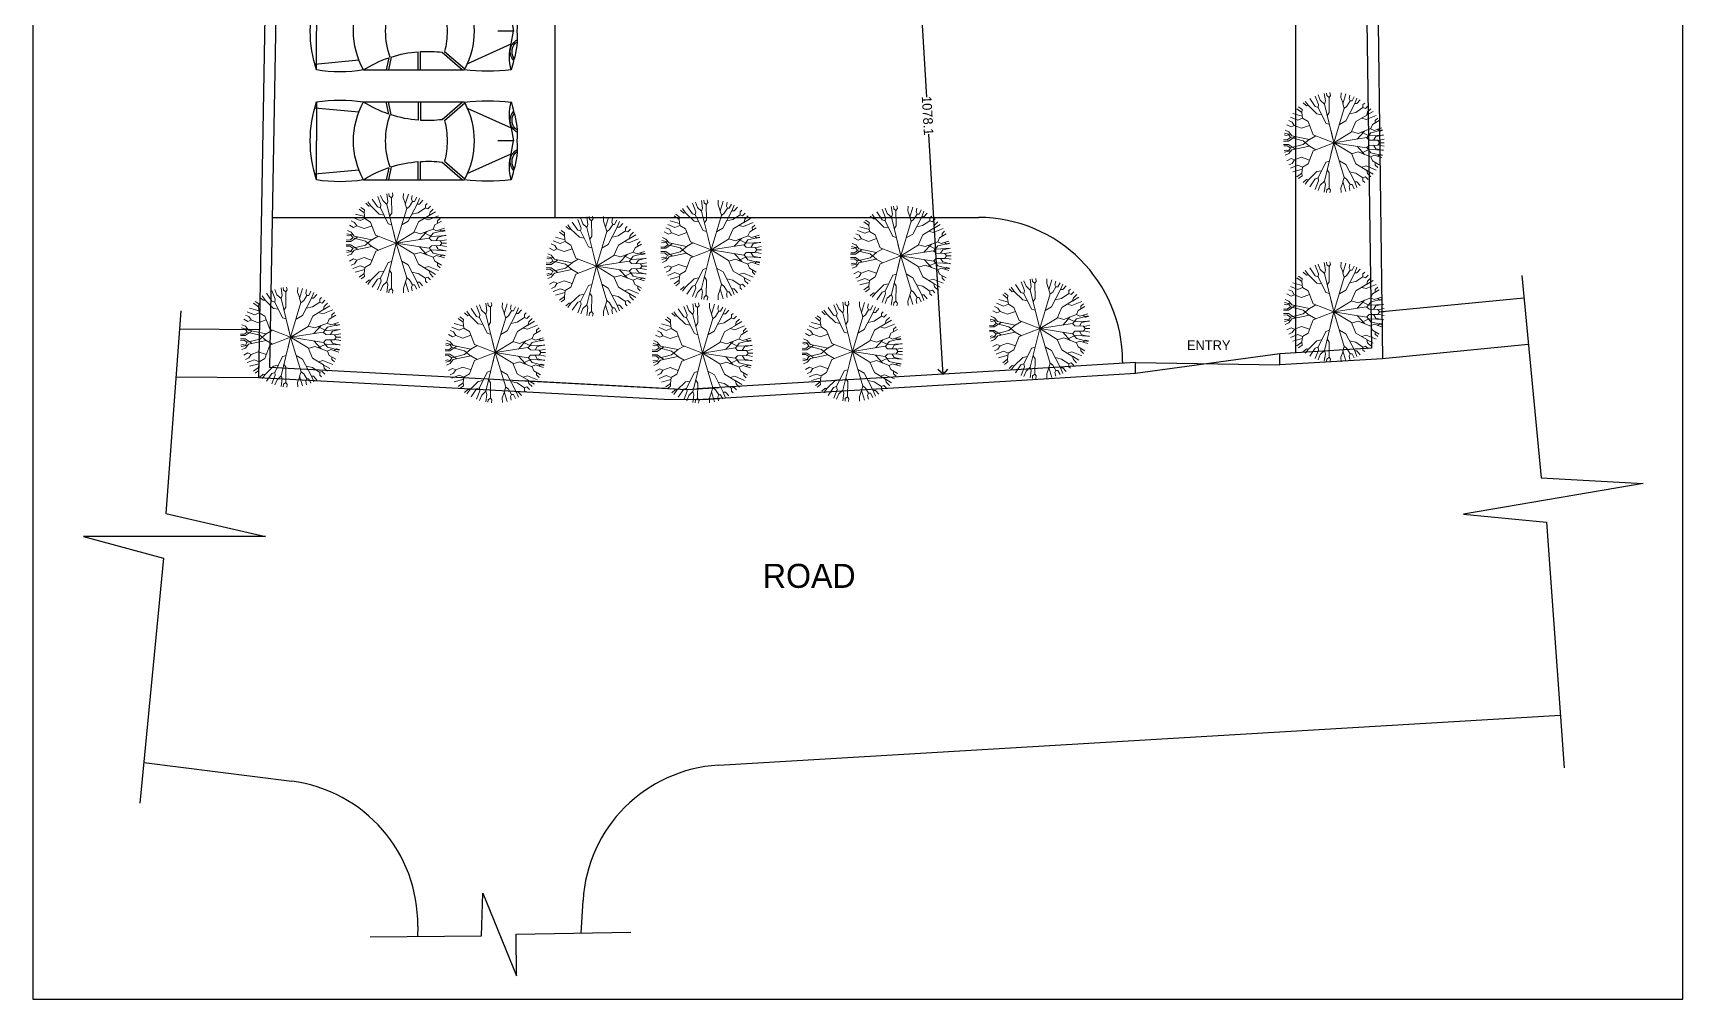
# Model space of a CAD drawing. Header units: inches. Extents: x -706 to 45253, y -3984 to 13819.
# Drawn here: x 19492 to 22926, y 2798 to 4809 of the extents above; entities that cross this region are included whole.
import ezdxf

# ---------------------------------------------------------------- set-up
doc = ezdxf.new("R2010")
doc.units = ezdxf.units.IN
doc.header["$PDMODE"] = 99
doc.header["$PDSIZE"] = 0.2
for name, color, linetype in [('BC-GREYCOLOR @ 1', 8, 'Continuous'), ('BC-Hatch', 8, 'Continuous'), ('BC-LANDSCAPE', 106, 'Continuous'), ('BC-WHITECOLOR', 7, 'Continuous'), ('FUR', 8, 'Continuous')]:
    doc.layers.add(name, color=color, linetype=linetype)
doc.styles.add('BC-1IN100-1', font='FreeSans.ttf', dxfattribs={"height": 20})
doc.styles.add('style2', font='FreeSans.ttf')
doc.dimstyles.new('BC-1IN100-1', dxfattribs={"dimtxt": 20, "dimasz": 20, "dimexe": 0.18, "dimexo": 0.0625, "dimgap": 1, "dimtad": 0, "dimtoh": 1, "dimdec": 1, "dimzin": 12, "dimdsep": 46, "dimtxsty": 'BC-1IN100-1', "dimblk": 'OPEN90', "dimcen": 0.09, "dimse1": 1, "dimse2": 1, "dimclrd": 256, "dimclre": 256, "dimclrt": 7, "dimadec": 0, "dimazin": 0, "dimtfac": 1, "dimtdec": 1, "dimtofl": 0, "dimtmove": 1, "dimatfit": 3, "dimldrblk": 'OPEN90', "dimfxl": 0, "dimtolj": 1, "dimtzin": 0, "dimlwd": -1, "dimarcsym": 0})

# ---------------------------------------------------------------- blocks, each defined once
blk = doc.blocks.new('BC-TREE-1')
at = {"color": 56, "linetype": 'Continuous', "lineweight": 20}
for p, q in [((-0.143, 0.865), (-0.171, 1.032)), ((-0.103, 0.788), (-0.13, 1.038)), ((-0.112, 0.978), (-0.118, 1.04)), ((-0.041, 0.749), (-0.018, 1.046)), ((-0.009, 0.882), (-0.024, 1.046)), ((0.076, 0.914), (0.069, 1.044)), ((0.127, 0.94), (0.14, 1.037)), ((0.127, 0.94), (0.14, 1.037)), ((-0.476, 0.751), (-0.538, 0.897)), ((-0.391, 0.73), (-0.446, 0.946)), ((-0.346, 0.912), (-0.388, 0.972)), ((-0.294, 0.907), (-0.346, 0.912)), ((-0.268, 0.846), (-0.33, 0.993)), ((-0.123, 0.526), (-0.188, 0.799)), ((-0.187, 0.796), (-0.143, 0.865)), ((-0.155, 0.936), (-0.112, 0.978)), ((-0.139, 0.594), (-0.041, 0.749)), ((-0.009, 0.694), (-0.103, 0.788)), ((-0.014, 0.689), (0.043, 0.733)), ((0, 0), (-0.014, 0.689)), ((0.058, 0.827), (-0.009, 0.882)), ((0.043, 0.733), (0.072, 0.912)), ((0.072, 0.912), (0.127, 0.94)), ((0.173, 0.898), (0.127, 0.94)), ((0.153, 0.718), (0.173, 0.898)), ((0.197, 0.661), (0.153, 0.718)), ((0.164, 0.813), (0.242, 0.848)), ((0.169, 0.902), (0.21, 1.025)), ((0.192, 0.666), (0.308, 0.732)), ((0.239, 0.711), (0.295, 1.004)), ((0.291, 0.536), (0.239, 0.711)), ((0.242, 0.848), (0.301, 1.002)), ((0.258, 0.474), (0.393, 0.721)), ((0.308, 0.732), (0.4, 0.967)), ((0.367, 0.796), (0.439, 0.95)), ((0.391, 0.718), (0.367, 0.796)), ((0.368, 0.913), (0.39, 0.971)), ((0.398, 0.861), (0.368, 0.913)), ((0.393, 0.721), (0.483, 0.744)), ((0.483, 0.744), (0.582, 0.87)), ((0.524, 0.796), (0.575, 0.788)), ((0.57, 0.6), (0.681, 0.794)), ((0.575, 0.788), (0.632, 0.834)), ((0.658, 0.598), (0.757, 0.722)), ((-0.181, 0.395), (-0.123, 0.526)), ((-0.01, 0.487), (-0.156, 0.664)), ((0, 0), (0.197, 0.661)), ((0.139, 0.467), (0.327, 0.599)), ((0.279, 0.333), (0.258, 0.474)), ((0.269, 0.33), (0.497, 0.396)), ((0.497, 0.396), (0.663, 0.603)), ((0.585, 0.506), (0.57, 0.6)), ((0.641, 0.24), (0.687, 0.365)), ((0.663, 0.603), (0.73, 0.609)), ((0.687, 0.365), (0.807, 0.502)), ((0.73, 0.609), (0.805, 0.668)), ((0.794, 0.555), (0.856, 0.601)), ((0.805, 0.5), (0.794, 0.555)), ((0.807, 0.502), (0.867, 0.494)), ((0.864, 0.321), (0.87, 0.366)), ((0.864, 0.321), (0.986, 0.351)), ((0.867, 0.494), (0.904, 0.526)), ((0.87, 0.366), (0.957, 0.424)), ((0, 0), (0.269, 0.33)), ((0, 0), (0.745, 0.118)), ((0, 0), (0.77, -0.303)), ((0.389, 0.062), (0.484, 0.184)), ((0.484, 0.184), (0.864, 0.321)), ((0.737, 0.117), (0.793, 0.168)), ((0.745, 0.118), (0.827, 0.078)), ((0.793, 0.168), (0.907, 0.218)), ((0.827, 0.078), (1.04, 0.112)), ((0.833, 0.079), (0.951, 0.019)), ((0.907, 0.218), (0.912, 0.258)), ((0.907, 0.218), (0.949, 0.192)), ((0.912, 0.258), (1.005, 0.292)), ((0.949, 0.192), (1.028, 0.197)), ((0.951, 0.019), (1.046, 0.009)), ((0.608, -0.18), (0.923, -0.227)), ((0.77, -0.303), (0.838, -0.292)), ((0.77, -0.303), (0.838, -0.399)), ((0.838, -0.292), (0.991, -0.335)), ((0.923, -0.227), (0.967, -0.203)), ((0.923, -0.227), (0.952, -0.277)), ((0.952, -0.277), (1.005, -0.29)), ((0.967, -0.203), (1.023, -0.221)), ((0.838, -0.399), (0.941, -0.457))]:
    blk.add_line(p, q, dxfattribs=at)
at = {"color": 68, "linetype": 'Continuous', "lineweight": 20}
for p, q in [((-0.705, 0.706), (-0.732, 0.747)), ((-0.645, 0.698), (-0.705, 0.706)), ((-0.618, 0.745), (-0.666, 0.807)), ((-0.565, 0.534), (-0.645, 0.698)), ((-0.644, 0.696), (-0.618, 0.745)), ((-0.542, 0.781), (-0.599, 0.858)), ((-0.479, 0.757), (-0.542, 0.781)), ((-0.374, 0.514), (-0.479, 0.757)), ((-0.43, 0.643), (-0.391, 0.73)), ((-0.188, 0.799), (-0.268, 0.846)), ((-0.776, 0.294), (-0.973, 0.384)), ((-0.864, 0.437), (-0.938, 0.463)), ((-0.811, 0.491), (-0.891, 0.548)), ((-0.816, 0.451), (-0.864, 0.437)), ((-0.748, 0.539), (-0.857, 0.6)), ((-0.816, 0.451), (-0.811, 0.491)), ((-0.72, 0.372), (-0.816, 0.451)), ((-0.742, 0.584), (-0.81, 0.663)), ((-0.748, 0.539), (-0.742, 0.584)), ((-0.417, 0.305), (-0.748, 0.539)), ((-0.68, 0.308), (-0.72, 0.372)), ((-0.554, 0.402), (-0.565, 0.534)), ((-0.171, 0.389), (-0.374, 0.514)), ((0, 0), (-0.171, 0.389)), ((-0.986, 0.061), (-1.045, 0.058)), ((-0.912, 0.27), (-1.006, 0.286)), ((-0.95, 0.026), (-0.991, -0.015)), ((-0.95, 0.026), (-0.986, 0.061)), ((-0.634, -0.012), (-0.95, 0.026)), ((-0.782, 0.297), (-0.912, 0.27)), ((0, 0), (-0.823, -0.088)), ((-0.687, 0.311), (-0.776, 0.294)), ((0, 0), (-0.687, 0.311)), ((-0.359, 0.163), (-0.417, 0.305)), ((0, 0), (-0.25, -0.027)), ((0, 0), (-0.223, -0.404)), ((0, 0), (0.233, -0.093)), ((0, 0), (0.107, -0.448)), ((-0.991, -0.015), (-1.046, -0.013)), ((-0.885, -0.059), (-1.045, -0.06)), ((-0.914, -0.163), (-1.029, -0.191)), ((-0.829, -0.21), (-1.015, -0.254)), ((-0.798, -0.285), (-0.977, -0.375)), ((-0.823, -0.088), (-0.914, -0.163)), ((-0.823, -0.088), (-0.885, -0.059)), ((-0.643, -0.27), (-0.837, -0.423)), ((-0.77, -0.228), (-0.829, -0.21)), ((-0.77, -0.228), (-0.798, -0.285)), ((-0.423, -0.112), (-0.77, -0.228)), ((-0.611, -0.175), (-0.643, -0.27)), ((-0.576, -0.062), (-0.634, -0.012)), ((-0.391, -0.042), (-0.423, -0.112)), ((0.366, -0.144), (0.378, -0.22)), ((0.378, -0.22), (0.682, -0.424)), ((0.539, -0.213), (0.608, -0.18)), ((0.543, -0.331), (0.548, -0.431)), ((-0.837, -0.423), (-0.933, -0.474)), ((-0.838, -0.463), (-0.907, -0.521)), ((-0.837, -0.423), (-0.838, -0.463)), ((-0.775, -0.564), (-0.836, -0.629)), ((-0.715, -0.577), (-0.805, -0.668)), ((-0.715, -0.577), (-0.775, -0.564)), ((-0.593, -0.578), (-0.715, -0.577)), ((-0.634, -0.578), (-0.714, -0.764)), ((-0.566, -0.683), (-0.646, -0.823)), ((-0.507, -0.472), (-0.593, -0.578)), ((-0.593, -0.578), (-0.566, -0.683)), ((-0.223, -0.404), (-0.507, -0.472)), ((-0.39, -0.626), (-0.466, -0.768)), ((-0.425, -0.453), (-0.39, -0.626)), ((-0.138, -0.497), (-0.262, -0.847)), ((-0.126, -0.631), (-0.227, -0.882)), ((-0.195, -0.355), (-0.138, -0.497)), ((-0.139, -0.494), (-0.046, -0.642)), ((0.003, -0.514), (-0.126, -0.631)), ((-0.046, -0.642), (-0.016, -0.911)), ((0.094, -0.394), (0.001, -0.516)), ((0.001, -0.516), (0.028, -0.886)), ((0.107, -0.448), (0.364, -0.59)), ((0.29, -0.549), (0.21, -0.707)), ((0.364, -0.59), (0.418, -0.715)), ((0.548, -0.431), (0.695, -0.63)), ((0.682, -0.424), (0.743, -0.422)), ((0.682, -0.424), (0.694, -0.487)), ((0.695, -0.63), (0.685, -0.669)), ((0.685, -0.669), (0.736, -0.743)), ((0.694, -0.487), (0.842, -0.621)), ((0.695, -0.63), (0.773, -0.705)), ((0.743, -0.422), (0.911, -0.515)), ((-0.542, -0.804), (-0.583, -0.869)), ((-0.466, -0.768), (-0.542, -0.804)), ((-0.444, -0.838), (-0.502, -0.918)), ((-0.464, -0.766), (-0.444, -0.838)), ((-0.351, -0.901), (-0.393, -0.97)), ((-0.262, -0.847), (-0.351, -0.901)), ((-0.302, -0.913), (-0.332, -0.992)), ((-0.227, -0.882), (-0.302, -0.913)), ((-0.283, -0.966), (-0.3, -1.002)), ((-0.298, -0.869), (-0.283, -0.966)), ((-0.238, -0.778), (-0.161, -0.932)), ((-0.227, -0.882), (-0.19, -0.953)), ((-0.19, -0.953), (-0.206, -1.026)), ((-0.161, -0.932), (-0.175, -1.032)), ((-0.092, -0.941), (-0.105, -1.041)), ((0.023, -0.813), (-0.092, -0.941)), ((-0.069, -0.97), (-0.074, -1.044)), ((-0.016, -0.911), (-0.069, -0.97)), ((-0.016, -0.911), (0.049, -0.96)), ((0.057, -0.917), (0.017, -1.007)), ((0.017, -1.007), (0.024, -1.046)), ((0.028, -0.886), (0.099, -0.962)), ((0.049, -0.96), (0.057, -1.045)), ((0.099, -0.962), (0.121, -1.039)), ((0.244, -0.862), (0.206, -0.925)), ((0.206, -0.925), (0.24, -1.018)), ((0.21, -0.707), (0.245, -0.864)), ((0.245, -0.864), (0.309, -0.919)), ((0.309, -0.919), (0.332, -0.992)), ((0.418, -0.715), (0.365, -0.809)), ((0.365, -0.809), (0.404, -0.965)), ((0.418, -0.715), (0.537, -0.746)), ((0.458, -0.725), (0.486, -0.927)), ((0.537, -0.746), (0.597, -0.749)), ((0.537, -0.746), (0.599, -0.858)), ((0.597, -0.749), (0.64, -0.828))]:
    blk.add_line(p, q, dxfattribs=at)
blk = doc.blocks.new('A$C644146154')
at = {"layer": 'FUR'}
for p, q in [((4, 417.7), (85, 417.7)), ((16.2, 421.3), (24.8, 329.6)), ((166, 417.7), (85, 417.7)), ((153.9, 421.3), (145.2, 329.6)), ((4, 320), (4, 110.3)), ((166, 320), (166, 110.3)), ((29.3, 267.1), (4, 272.4)), ((30.9, 262.1), (4, 267.8)), ((139.1, 262.1), (166, 267.8)), ((140.8, 267.1), (166, 272.4)), ((4, 205.9), (41.9, 205.9)), ((4, 201.4), (42.2, 201.4)), ((166, 201.4), (127.9, 201.4)), ((166, 205.9), (128.2, 205.9)), ((40.8, 155.9), (4, 113.7)), ((42.7, 151.2), (6.1, 109.2)), ((127.4, 151.2), (164, 109.2)), ((129.3, 155.9), (166, 113.7)), ((17, 103.9), (58.1, 12.7)), ((153, 103.9), (112, 12.7)), ((85, 7.6), (85, 40.1)), ((58.1, 12.7), (85, 7.6)), ((112, 12.7), (85, 7.6))]:
    blk.add_line(p, q, dxfattribs=at)
for centre, radius, start, end in [((297.6, 368.9), 297.6, 170.559, 189.441), ((85, 171.1), 259.6, 90, 108.1832), ((85, 171.1), 259.6, 71.8168, 90), ((-127.5, 368.9), 297.6, 350.559, 9.441), ((85, 171.1), 169.6, 90, 118.5342), ((-207.9, 186.4), 250.6, 18.7816, 32.2306), ((85, 171.1), 169.6, 61.4658, 90), ((378, 186.4), 250.6, 147.7694, 161.2184), ((85, 104.2), 169.6, 90, 108.8915), ((-207.9, 186.4), 250.6, 4.4672, 17.5921), ((85, 104.2), 169.6, 71.1085, 90), ((378, 186.4), 250.6, 162.4079, 175.5328), ((-207.9, 186.4), 250.6, 353.0144, 3.4359), ((378, 186.4), 250.6, 176.5641, 186.9856), ((85, 315.4), 169.6, 255.5371, 270), ((85, 315.4), 169.6, 270, 284.4629), ((443.4, 61.5), 442, 173.6594, 186.3406), ((85, 259.3), 169.6, 242.2459, 270), ((85, 259.3), 169.6, 270, 297.7541), ((-273.3, 61.5), 442, 353.6594, 6.3406), ((31, -90.3), 106.5, 75.3011, 104.6989), ((85, 282.3), 281.6, 253.2805, 257.4295), ((42.3, -13.9), 28.3, 29.3445, 131.0067), ((70, 145.7), 145.7, 251.503, 275.9265), ((42.3, -13.9), 24.7, 34.5755, 124.4516), ((100.1, 145.7), 145.7, 264.0735, 288.497), ((127.7, -13.9), 28.3, 48.9933, 150.6555), ((127.7, -13.9), 24.7, 55.5484, 145.4245), ((139, -90.3), 106.5, 75.3011, 104.6989), ((85, 282.3), 281.6, 282.5705, 286.7195)]:
    blk.add_arc(centre, radius, start, end, dxfattribs=at)
blk = doc.blocks.new('_Open90')
at = {"color": 0, "linetype": 'ByBlock', "lineweight": -2}
for p, q in [((0, 0), (-1, 0)), ((-0.5, 0.5), (0, 0)), ((0, 0), (-0.5, -0.5))]:
    blk.add_line(p, q, dxfattribs=at)
blk = doc.blocks.new('*D575')
at = {"layer": 'BC-Hatch'}
for p, q in [((21323.3, 5155.3), (21352, 4675.4)), ((21385.3, 4119.1), (21356.6, 4599))]:
    blk.add_line(p, q, dxfattribs=at)
at = {"layer": 'Defpoints', "color": 0}
for p in [(21322.2, 5175.3), (21386.5, 4099.1), (21386.5, 4099.1)]:
    blk.add_point(p, dxfattribs=at)
at = {"layer": 'BC-Hatch', "xscale": 20, "yscale": 20, "zscale": 20}
for p, rotation in [((21322.2, 5175.3), 93.4203806566628), ((21386.5, 4099.1), 273.4203806566628)]:
    blk.add_blockref('_Open90', p, dxfattribs=dict(at, rotation=rotation))
at = {"layer": 'BC-Hatch', "color": 7, "insert": (21354.3, 4637.2), "char_height": 20, "attachment_point": 5, "rotation": 273.4204, "style": 'BC-1IN100-1'}
blk.add_mtext('\\A1;1078.1', dxfattribs=at)

msp = doc.modelspace()

# ---------------------------------------------------------------- linework, layer by layer
at = {"layer": 'BC-Hatch'}
for p, q in [((20019.36, 6025.71), (19984.85, 4113.03)), ((22264.69, 5131.07), (22278.06, 4152.9)), ((20578.15, 4965.27), (20578.15, 4425.27)), ((22120.15, 4965.27), (22120.15, 4143.35)), ((19990.49, 4425.27), (21460.15, 4425.27)), ((21787.16, 4123.27), (21515.34, 4106.77)), ((21760.15, 4125.27), (21760.15, 4121.63)), ((22278.06, 4152.9), (22087.16, 4141.41)), ((20852.91, 4066.67), (19984.85, 4113.03)), ((21515.37, 4106.77), (20873.9, 4068.78)), ((20807.23, 4069.11), (20512.1, 4084.87)), ((20920.79, 4070.88), (20852.91, 4066.67)), ((20886.76, 4068.72), (20873.9, 4068.78))]:
    msp.add_line(p, q, dxfattribs=at)
msp.add_lwpolyline([(21787.16, 4100.23), (21787.16, 4123.27), (22087.16, 4118.37), (22087.16, 4141.41), (21787.16, 4100.23)], close=True, dxfattribs=at)
msp.add_arc((21460.15, 4125.27), 300, 0, 90, dxfattribs=at)
at = {"layer": 'BC-WHITECOLOR'}
for p, q in [((19996.36, 6026.13), (19961.46, 4091.25)), ((22287.68, 5131.39), (22301.36, 4131.27)), ((22300.01, 4229.78), (22595.16, 4258.07)), ((19963.26, 4191.24), (19797.57, 4192.84)), ((22301.36, 4131.27), (22087.16, 4118.37)), ((20806, 4046.14), (19961.46, 4091.25)), ((21787.16, 4100.23), (21516.73, 4083.81)), ((21516.73, 4083.81), (20874.52, 4045.78)), ((20874.52, 4045.78), (20806, 4046.14)), ((20922.21, 4047.92), (20886.64, 4045.72)), ((20918.9, 3284.93), (22671.4, 3389.25)), ((19722.86, 3290.53), (20031.02, 3251.36)), ((20633.32, 2935.45), (20637.23, 3002.86)), ((20293.16, 2949.82), (20292.88, 2928.53))]:
    msp.add_line(p, q, dxfattribs=at)
at = {"layer": 'BC-WHITECOLOR', "ltscale": 0.02}
for p, q in [((22604.44, 4160.75), (22301.36, 4131.27)), ((19961.46, 4091.25), (19790.09, 4092.91))]:
    msp.add_line(p, q, dxfattribs=at)
at = {"layer": 'BC-WHITECOLOR'}
for points in [[(22590.73, 4304.52), (22630.92, 3883.02), (22843.68, 3871.38), (22469.8, 3807.28), (22642.12, 3791.01), (22679.39, 3279.66)], [(19800.42, 4230.94), (19768.81, 3808.71), (19976.54, 3761.29), (19597.21, 3761.29), (19764.29, 3716.13), (19714.62, 3205.83)], [(20194.24, 2927.67), (20425.89, 2929.68), (20428.62, 3018.61), (20498.84, 2846.14), (20498.09, 2933.01), (20736.83, 2937.33)]]:
    msp.add_lwpolyline(points, dxfattribs=at)
for centre, start, end in [((20936.73, 2985.46), 93.40635, 176.6765), ((19993.18, 2953.75), 359.2493, 82.75496)]:
    msp.add_arc(centre, 300, start, end, dxfattribs=at)
at = {"layer": 'Defpoints'}
msp.add_lwpolyline([(19492.41, 8597.74), (19492.41, 2798.04), (22926.44, 2798.04), (22926.44, 8597.74)], close=True, dxfattribs=at)

# ---------------------------------------------------------------- block references
at = {"layer": 'BC-GREYCOLOR @ 1', "xscale": 100, "yscale": 100, "zscale": 100, "rotation": 277.6944311683143}
for p in [(22199.88, 4580.9, 10036.8), (20248.56, 4371.89), (20903.75, 4357.66, 10036.8), (20665.08, 4323.89), (21298.65, 4345.29), (22199.88, 4228.57, 10036.8), (20028.56, 4175.94), (21587.54, 4193.75), (20454.52, 4143.88), (20885.72, 4143.01), (21197.69, 4146.35)]:
    msp.add_blockref('BC-TREE-1', p, dxfattribs=at)
at = {"layer": 'BC-LANDSCAPE', "linetype": 'Continuous', "xscale": -1}
for p, rotation in [((20500.13, 4898.46), 90.00000000000018), ((20500.13, 4669.71), 90.00000000000017)]:
    msp.add_blockref('A$C644146154', p, dxfattribs=dict(at, rotation=rotation))

# ---------------------------------------------------------------- texts
at = {"layer": 'BC-WHITECOLOR', "width": 113.9495, "attachment_point": 1, "style": 'style2'}
for s, insert, char_height in [('{\\fFreeSans|b0|i0|c0|p18;\\W1.41292; }{\\fFreeSans|b0|i0|c0|p18;ENTRY}', (21883.5, 4169.34), 20), ('{\\fFreeSans|b0|i0|c0|p18;ROAD}', (21011.36, 3704.08), 50)]:
    msp.add_mtext(s, dxfattribs=dict(at, insert=insert, char_height=char_height))

# ---------------------------------------------------------------- dimensions: what is measured, and where the dimension line sits
at = {"layer": 'BC-Hatch'}
dim = msp.add_aligned_dim(p1=(21322.15, 5175.27), p2=(21386.47, 4099.14), distance=0, dimstyle='BC-1IN100-1', dxfattribs=at)
dim.commit()
dim.dimension.update_dxf_attribs({"geometry": '*D575', "text_midpoint": (21354.31, 4637.2)})

doc.saveas('drawing.dxf')
